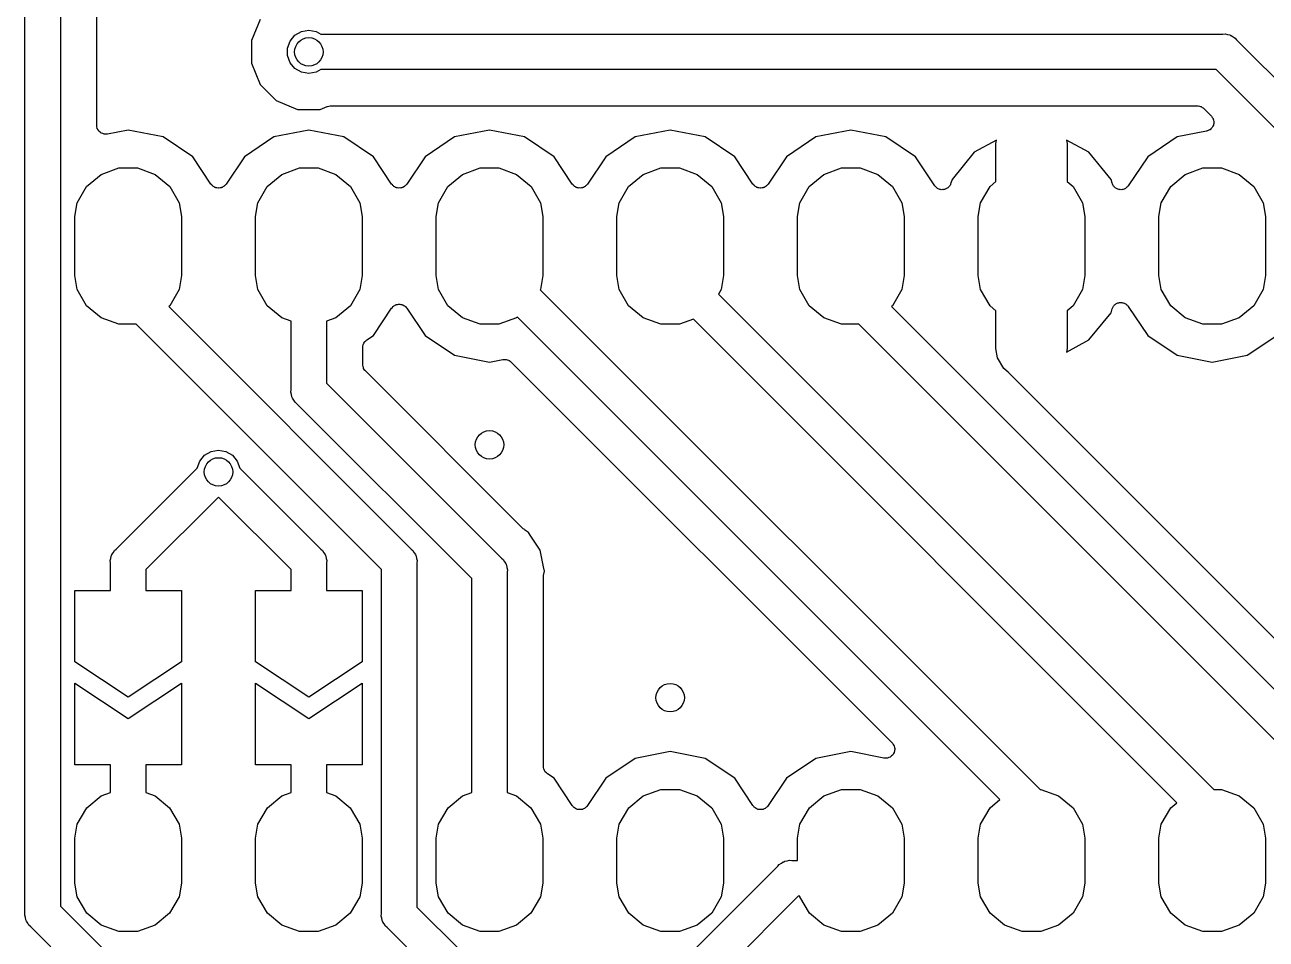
# Model space of a CAD drawing. Extents: x 106 to 188.7, y -135.7 to -88.7.
# Drawn here: x 115.39 to 132.84, y -129.13 to -116.27 of the extents above; entities that cross this region are included whole.
import ezdxf

# ---------------------------------------------------------------- set-up
doc = ezdxf.new("R2010")
doc.units = 0
doc.header["$MEASUREMENT"] = 0
doc.layers.add('BLACK', color=7, linetype='CONTINUOUS')

msp = doc.modelspace()

# ---------------------------------------------------------------- linework, layer by layer
at = {"layer": 'BLACK', "linetype": 'CONTINUOUS'}
for p, q in [((115.389, -128.756), (115.389, -103.304)), ((115.889, -103.397), (115.889, -128.663)), ((116.397, -117.681), (116.397, -105.839)), ((118.695, -116.192), (118.572, -116.489)), ((119.184, -116.416), (119.276, -116.363)), ((119.276, -116.363), (119.38, -116.345)), ((119.38, -116.345), (119.484, -116.363)), ((119.484, -116.363), (119.547, -116.399)), ((119.547, -116.399), (132.228, -116.399)), ((132.228, -116.399), (132.261, -116.397)), ((132.261, -116.397), (132.293, -116.405)), ((118.572, -116.489), (118.572, -116.81)), ((119.08, -116.597), (119.116, -116.497)), ((119.116, -116.497), (119.184, -116.416)), ((132.293, -116.405), (132.326, -116.411)), ((132.326, -116.411), (132.335, -116.417)), ((132.335, -116.417), (132.346, -116.419)), ((132.346, -116.419), (132.373, -116.438)), ((132.373, -116.438), (132.402, -116.455)), ((132.402, -116.455), (132.423, -116.48)), ((132.423, -116.48), (134.294, -118.351)), ((119.08, -116.702), (119.08, -116.597)), ((119.116, -116.802), (119.08, -116.702)), ((118.572, -116.81), (118.695, -117.107)), ((119.184, -116.883), (119.116, -116.802)), ((119.276, -116.936), (119.184, -116.883)), ((119.547, -116.899), (119.484, -116.936)), ((132.135, -116.899), (119.547, -116.899)), ((133.941, -118.705), (132.135, -116.899)), ((119.38, -116.954), (119.276, -116.936)), ((119.484, -116.936), (119.38, -116.954)), ((118.695, -117.107), (118.922, -117.334)), ((118.922, -117.334), (119.219, -117.457)), ((119.541, -117.457), (119.638, -117.417)), ((119.638, -117.417), (119.641, -117.417)), ((119.641, -117.417), (119.643, -117.415)), ((119.643, -117.415), (119.662, -117.412)), ((119.662, -117.412), (119.681, -117.408)), ((119.681, -117.408), (119.684, -117.408)), ((119.684, -117.408), (119.687, -117.407)), ((119.687, -117.407), (131.872, -117.407)), ((131.872, -117.407), (131.878, -117.408)), ((131.878, -117.408), (131.883, -117.408)), ((131.883, -117.408), (131.899, -117.412)), ((131.899, -117.412), (131.916, -117.415)), ((131.916, -117.415), (131.92, -117.418)), ((131.92, -117.418), (131.926, -117.419)), ((131.926, -117.419), (131.939, -117.429)), ((131.939, -117.429), (131.954, -117.437)), ((131.954, -117.437), (131.957, -117.441)), ((131.957, -117.441), (131.962, -117.445)), ((131.962, -117.445), (132.066, -117.549)), ((119.219, -117.457), (119.541, -117.457)), ((132.066, -117.549), (132.069, -117.552)), ((132.069, -117.552), (132.072, -117.555)), ((132.072, -117.555), (132.081, -117.57)), ((132.081, -117.57), (132.091, -117.585)), ((132.091, -117.585), (132.093, -117.589)), ((132.093, -117.589), (132.095, -117.593)), ((132.095, -117.593), (132.098, -117.61)), ((132.098, -117.61), (132.103, -117.628)), ((116.398, -117.682), (116.397, -117.681)), ((116.397, -117.684), (116.398, -117.682)), ((116.401, -117.704), (116.397, -117.684)), ((116.405, -117.724), (116.401, -117.704)), ((116.406, -117.725), (116.405, -117.724)), ((116.406, -117.727), (116.406, -117.725)), ((116.417, -117.744), (116.406, -117.727)), ((116.427, -117.762), (116.417, -117.744)), ((116.428, -117.763), (116.427, -117.762)), ((116.429, -117.765), (116.428, -117.763)), ((116.445, -117.777), (116.429, -117.765)), ((116.461, -117.791), (116.445, -117.777)), ((116.462, -117.791), (116.461, -117.791)), ((116.463, -117.792), (116.462, -117.791)), ((116.483, -117.799), (116.463, -117.792)), ((116.84, -117.748), (116.549, -117.805)), ((117.331, -117.845), (116.84, -117.748)), ((119.38, -117.748), (118.889, -117.845)), ((119.871, -117.845), (119.38, -117.748)), ((121.92, -117.748), (121.429, -117.845)), ((122.411, -117.845), (121.92, -117.748)), ((124.46, -117.748), (123.969, -117.845)), ((124.951, -117.845), (124.46, -117.748)), ((127, -117.748), (126.509, -117.845)), ((127.491, -117.845), (127, -117.748)), ((132.001, -117.763), (131.589, -117.845)), ((132.005, -117.762), (132.001, -117.763)), ((132.009, -117.761), (132.005, -117.762)), ((132.025, -117.754), (132.009, -117.761)), ((132.042, -117.747), (132.025, -117.754)), ((132.045, -117.744), (132.042, -117.747)), ((132.049, -117.743), (132.045, -117.744)), ((132.062, -117.73), (132.049, -117.743)), ((132.075, -117.718), (132.062, -117.73)), ((132.077, -117.714), (132.075, -117.718)), ((132.08, -117.712), (132.077, -117.714)), ((132.088, -117.695), (132.08, -117.712)), ((132.097, -117.679), (132.088, -117.695)), ((132.099, -117.672), (132.097, -117.675)), ((132.097, -117.675), (132.097, -117.679)), ((132.101, -117.654), (132.099, -117.672)), ((132.103, -117.636), (132.101, -117.654)), ((132.103, -117.628), (132.102, -117.632)), ((132.102, -117.632), (132.103, -117.636)), ((116.502, -117.806), (116.483, -117.799)), ((116.504, -117.806), (116.502, -117.806)), ((116.505, -117.806), (116.504, -117.806)), ((116.526, -117.806), (116.505, -117.806)), ((116.546, -117.806), (116.526, -117.806)), ((116.548, -117.805), (116.546, -117.806)), ((116.549, -117.805), (116.548, -117.805)), ((117.747, -118.123), (117.331, -117.845)), ((118.889, -117.845), (118.473, -118.123)), ((120.287, -118.123), (119.871, -117.845)), ((121.429, -117.845), (121.013, -118.123)), ((122.827, -118.123), (122.411, -117.845)), ((123.969, -117.845), (123.553, -118.123)), ((125.367, -118.123), (124.951, -117.845)), ((126.509, -117.845), (126.093, -118.123)), ((127.907, -118.123), (127.491, -117.845)), ((129.049, -117.889), (128.733, -118.061)), ((129.04, -117.939), (129.049, -117.889)), ((129.04, -118.471), (129.04, -117.939)), ((130.347, -118.061), (130.031, -117.889)), ((130.031, -117.889), (130.04, -117.939)), ((130.04, -117.939), (130.04, -118.471)), ((131.589, -117.845), (131.173, -118.123)), ((118.004, -118.508), (117.747, -118.123)), ((118.473, -118.123), (118.216, -118.508)), ((120.544, -118.508), (120.287, -118.123)), ((121.013, -118.123), (120.756, -118.508)), ((123.084, -118.508), (122.827, -118.123)), ((123.553, -118.123), (123.296, -118.508)), ((125.624, -118.508), (125.367, -118.123)), ((126.093, -118.123), (125.836, -118.508)), ((128.18, -118.531), (127.907, -118.123)), ((128.733, -118.061), (128.423, -118.443)), ((130.657, -118.443), (130.347, -118.061)), ((131.173, -118.123), (130.9, -118.531)), ((116.459, -118.371), (116.708, -118.28)), ((116.708, -118.28), (116.972, -118.28)), ((116.972, -118.28), (117.221, -118.371)), ((118.999, -118.371), (119.248, -118.28)), ((119.248, -118.28), (119.512, -118.28)), ((119.512, -118.28), (119.761, -118.371)), ((121.539, -118.371), (121.788, -118.28)), ((121.788, -118.28), (122.052, -118.28)), ((122.052, -118.28), (122.301, -118.371)), ((124.079, -118.371), (124.328, -118.28)), ((124.328, -118.28), (124.592, -118.28)), ((124.592, -118.28), (124.841, -118.371)), ((126.619, -118.371), (126.868, -118.28)), ((126.868, -118.28), (127.132, -118.28)), ((127.132, -118.28), (127.381, -118.371)), ((131.699, -118.371), (131.948, -118.28)), ((131.948, -118.28), (132.212, -118.28)), ((132.212, -118.28), (132.461, -118.371)), ((116.256, -118.541), (116.459, -118.371)), ((117.221, -118.371), (117.424, -118.541)), ((118.796, -118.541), (118.999, -118.371)), ((119.761, -118.371), (119.964, -118.541)), ((121.336, -118.541), (121.539, -118.371)), ((122.301, -118.371), (122.504, -118.541)), ((123.876, -118.541), (124.079, -118.371)), ((124.841, -118.371), (125.044, -118.541)), ((126.416, -118.541), (126.619, -118.371)), ((127.381, -118.371), (127.584, -118.541)), ((128.423, -118.443), (128.407, -118.497)), ((128.956, -118.541), (129.04, -118.471)), ((130.04, -118.471), (130.124, -118.541)), ((130.673, -118.497), (130.657, -118.443)), ((131.496, -118.541), (131.699, -118.371)), ((132.461, -118.371), (132.664, -118.541)), ((116.124, -118.77), (116.256, -118.541)), ((117.424, -118.541), (117.556, -118.77)), ((118.014, -118.518), (118.004, -118.508)), ((118.022, -118.529), (118.014, -118.518)), ((118.029, -118.534), (118.022, -118.529)), ((118.035, -118.54), (118.029, -118.534)), ((118.047, -118.546), (118.035, -118.54)), ((118.059, -118.554), (118.047, -118.546)), ((118.067, -118.556), (118.059, -118.554)), ((118.074, -118.559), (118.067, -118.556)), ((118.088, -118.561), (118.074, -118.559)), ((118.102, -118.564), (118.088, -118.561)), ((118.11, -118.563), (118.102, -118.564)), ((118.118, -118.564), (118.11, -118.563)), ((118.132, -118.561), (118.118, -118.564)), ((118.146, -118.559), (118.132, -118.561)), ((118.153, -118.556), (118.146, -118.559)), ((118.161, -118.554), (118.153, -118.556)), ((118.173, -118.546), (118.161, -118.554)), ((118.185, -118.54), (118.173, -118.546)), ((118.191, -118.534), (118.185, -118.54)), ((118.198, -118.529), (118.191, -118.534)), ((118.206, -118.518), (118.198, -118.529)), ((118.216, -118.508), (118.206, -118.518)), ((118.664, -118.77), (118.796, -118.541)), ((119.964, -118.541), (120.096, -118.77)), ((120.554, -118.518), (120.544, -118.508)), ((120.562, -118.529), (120.554, -118.518)), ((120.569, -118.534), (120.562, -118.529)), ((120.575, -118.54), (120.569, -118.534)), ((120.587, -118.546), (120.575, -118.54)), ((120.599, -118.554), (120.587, -118.546)), ((120.607, -118.556), (120.599, -118.554)), ((120.614, -118.559), (120.607, -118.556)), ((120.628, -118.561), (120.614, -118.559)), ((120.642, -118.564), (120.628, -118.561)), ((120.65, -118.563), (120.642, -118.564)), ((120.658, -118.564), (120.65, -118.563)), ((120.672, -118.561), (120.658, -118.564)), ((120.686, -118.559), (120.672, -118.561)), ((120.693, -118.556), (120.686, -118.559)), ((120.701, -118.554), (120.693, -118.556)), ((120.713, -118.546), (120.701, -118.554)), ((120.725, -118.54), (120.713, -118.546)), ((120.731, -118.534), (120.725, -118.54)), ((120.738, -118.529), (120.731, -118.534)), ((120.746, -118.518), (120.738, -118.529)), ((120.756, -118.508), (120.746, -118.518)), ((121.204, -118.77), (121.336, -118.541)), ((122.504, -118.541), (122.636, -118.77)), ((123.094, -118.518), (123.084, -118.508)), ((123.102, -118.529), (123.094, -118.518)), ((123.109, -118.534), (123.102, -118.529)), ((123.115, -118.54), (123.109, -118.534)), ((123.127, -118.546), (123.115, -118.54)), ((123.139, -118.554), (123.127, -118.546)), ((123.147, -118.556), (123.139, -118.554)), ((123.154, -118.559), (123.147, -118.556)), ((123.168, -118.561), (123.154, -118.559)), ((123.182, -118.564), (123.168, -118.561)), ((123.19, -118.563), (123.182, -118.564)), ((123.198, -118.564), (123.19, -118.563)), ((123.212, -118.561), (123.198, -118.564)), ((123.226, -118.559), (123.212, -118.561)), ((123.233, -118.556), (123.226, -118.559)), ((123.241, -118.554), (123.233, -118.556)), ((123.253, -118.546), (123.241, -118.554)), ((123.265, -118.54), (123.253, -118.546)), ((123.271, -118.534), (123.265, -118.54)), ((123.278, -118.529), (123.271, -118.534)), ((123.286, -118.518), (123.278, -118.529)), ((123.296, -118.508), (123.286, -118.518)), ((123.744, -118.77), (123.876, -118.541)), ((125.044, -118.541), (125.176, -118.77)), ((125.634, -118.518), (125.624, -118.508)), ((125.642, -118.529), (125.634, -118.518)), ((125.649, -118.534), (125.642, -118.529)), ((125.655, -118.54), (125.649, -118.534)), ((125.667, -118.546), (125.655, -118.54)), ((125.679, -118.554), (125.667, -118.546)), ((125.687, -118.556), (125.679, -118.554)), ((125.694, -118.559), (125.687, -118.556)), ((125.708, -118.561), (125.694, -118.559)), ((125.722, -118.564), (125.708, -118.561)), ((125.73, -118.563), (125.722, -118.564)), ((125.738, -118.564), (125.73, -118.563)), ((125.752, -118.561), (125.738, -118.564)), ((125.766, -118.559), (125.752, -118.561)), ((125.773, -118.556), (125.766, -118.559)), ((125.781, -118.554), (125.773, -118.556)), ((125.793, -118.546), (125.781, -118.554)), ((125.805, -118.54), (125.793, -118.546)), ((125.811, -118.534), (125.805, -118.54)), ((125.818, -118.529), (125.811, -118.534)), ((125.826, -118.518), (125.818, -118.529)), ((125.836, -118.508), (125.826, -118.518)), ((126.284, -118.77), (126.416, -118.541)), ((127.584, -118.541), (127.716, -118.77)), ((128.187, -118.539), (128.18, -118.531)), ((128.193, -118.548), (128.187, -118.539)), ((128.203, -118.555), (128.193, -118.548)), ((128.21, -118.563), (128.203, -118.555)), ((128.22, -118.568), (128.21, -118.563)), ((128.229, -118.574), (128.22, -118.568)), ((128.24, -118.578), (128.229, -118.574)), ((128.25, -118.583), (128.24, -118.578)), ((128.261, -118.584), (128.25, -118.583)), ((128.271, -118.587), (128.261, -118.584)), ((128.283, -118.586), (128.271, -118.587)), ((128.294, -118.587), (128.283, -118.586)), ((128.304, -118.585), (128.294, -118.587)), ((128.315, -118.584), (128.304, -118.585)), ((128.326, -118.58), (128.315, -118.584)), ((128.337, -118.577), (128.326, -118.58)), ((128.346, -118.571), (128.337, -118.577)), ((128.356, -118.567), (128.346, -118.571)), ((128.364, -118.559), (128.356, -118.567)), ((128.373, -118.552), (128.364, -118.559)), ((128.38, -118.544), (128.373, -118.552)), ((128.388, -118.536), (128.38, -118.544)), ((128.393, -118.526), (128.388, -118.536)), ((128.399, -118.517), (128.393, -118.526)), ((128.402, -118.506), (128.399, -118.517)), ((128.407, -118.497), (128.402, -118.506)), ((128.824, -118.77), (128.956, -118.541)), ((130.124, -118.541), (130.256, -118.77)), ((130.678, -118.506), (130.673, -118.497)), ((130.681, -118.517), (130.678, -118.506)), ((130.687, -118.526), (130.681, -118.517)), ((130.692, -118.536), (130.687, -118.526)), ((130.7, -118.544), (130.692, -118.536)), ((130.707, -118.552), (130.7, -118.544)), ((130.716, -118.559), (130.707, -118.552)), ((130.724, -118.567), (130.716, -118.559)), ((130.734, -118.571), (130.724, -118.567)), ((130.743, -118.577), (130.734, -118.571)), ((130.754, -118.58), (130.743, -118.577)), ((130.765, -118.584), (130.754, -118.58)), ((130.776, -118.585), (130.765, -118.584)), ((130.786, -118.587), (130.776, -118.585)), ((130.797, -118.586), (130.786, -118.587)), ((130.809, -118.587), (130.797, -118.586)), ((130.819, -118.584), (130.809, -118.587)), ((130.83, -118.583), (130.819, -118.584)), ((130.84, -118.578), (130.83, -118.583)), ((130.851, -118.574), (130.84, -118.578)), ((130.86, -118.568), (130.851, -118.574)), ((130.87, -118.563), (130.86, -118.568)), ((130.877, -118.555), (130.87, -118.563)), ((130.887, -118.548), (130.877, -118.555)), ((130.893, -118.539), (130.887, -118.548)), ((130.9, -118.531), (130.893, -118.539)), ((131.364, -118.77), (131.496, -118.541)), ((132.664, -118.541), (132.796, -118.77)), ((116.089, -118.965), (116.124, -118.77)), ((117.556, -118.77), (117.591, -118.965)), ((118.629, -118.965), (118.664, -118.77)), ((120.096, -118.77), (120.131, -118.965)), ((121.169, -118.965), (121.204, -118.77)), ((122.636, -118.77), (122.671, -118.965)), ((123.709, -118.965), (123.744, -118.77)), ((125.176, -118.77), (125.211, -118.965)), ((126.249, -118.965), (126.284, -118.77)), ((127.716, -118.77), (127.751, -118.965)), ((128.789, -118.965), (128.824, -118.77)), ((130.256, -118.77), (130.291, -118.965)), ((131.329, -118.965), (131.364, -118.77)), ((132.796, -118.77), (132.831, -118.965)), ((116.089, -119.795), (116.089, -118.965)), ((117.591, -118.965), (117.591, -119.795)), ((118.629, -119.795), (118.629, -118.965)), ((120.131, -118.965), (120.131, -119.795)), ((121.169, -119.795), (121.169, -118.965)), ((122.671, -118.965), (122.671, -119.795)), ((123.709, -119.795), (123.709, -118.965)), ((125.211, -118.965), (125.211, -119.795)), ((126.249, -119.795), (126.249, -118.965)), ((127.751, -118.965), (127.751, -119.795)), ((128.789, -119.795), (128.789, -118.965)), ((130.291, -118.965), (130.291, -119.795)), ((131.329, -119.795), (131.329, -118.965)), ((132.831, -118.965), (132.831, -119.795)), ((116.124, -119.99), (116.089, -119.795)), ((117.591, -119.795), (117.556, -119.99)), ((118.664, -119.99), (118.629, -119.795)), ((120.131, -119.795), (120.096, -119.99)), ((121.204, -119.99), (121.169, -119.795)), ((122.671, -119.795), (122.636, -119.99)), ((123.744, -119.99), (123.709, -119.795)), ((125.211, -119.795), (125.176, -119.99)), ((126.284, -119.99), (126.249, -119.795)), ((127.751, -119.795), (127.716, -119.99)), ((128.824, -119.99), (128.789, -119.795)), ((130.291, -119.795), (130.256, -119.99)), ((131.364, -119.99), (131.329, -119.795)), ((132.831, -119.795), (132.796, -119.99)), ((116.256, -120.219), (116.124, -119.99)), ((117.556, -119.99), (117.424, -120.219)), ((118.796, -120.219), (118.664, -119.99)), ((120.096, -119.99), (119.964, -120.219)), ((121.336, -120.219), (121.204, -119.99)), ((122.636, -119.99), (122.634, -119.994)), ((122.634, -119.994), (129.66, -127.02)), ((123.876, -120.219), (123.744, -119.99)), ((125.176, -119.99), (125.139, -120.055)), ((125.139, -120.055), (132.104, -127.02)), ((126.416, -120.219), (126.284, -119.99)), ((127.716, -119.99), (127.584, -120.219)), ((128.956, -120.219), (128.824, -119.99)), ((130.256, -119.99), (130.124, -120.219)), ((131.496, -120.219), (131.364, -119.99)), ((132.796, -119.99), (132.664, -120.219)), ((116.459, -120.389), (116.256, -120.219)), ((117.424, -120.219), (117.41, -120.231)), ((117.41, -120.231), (120.819, -123.641)), ((118.999, -120.389), (118.796, -120.219)), ((119.964, -120.219), (119.761, -120.389)), ((120.554, -120.242), (120.562, -120.231)), ((120.562, -120.231), (120.569, -120.226)), ((120.569, -120.226), (120.575, -120.22)), ((120.575, -120.22), (120.587, -120.214)), ((120.587, -120.214), (120.599, -120.206)), ((120.599, -120.206), (120.607, -120.204)), ((120.607, -120.204), (120.614, -120.201)), ((120.614, -120.201), (120.628, -120.199)), ((120.628, -120.199), (120.642, -120.196)), ((120.642, -120.196), (120.65, -120.197)), ((120.65, -120.197), (120.658, -120.196)), ((120.658, -120.196), (120.672, -120.199)), ((120.672, -120.199), (120.686, -120.201)), ((120.686, -120.201), (120.693, -120.204)), ((120.693, -120.204), (120.701, -120.206)), ((120.701, -120.206), (120.713, -120.214)), ((120.713, -120.214), (120.725, -120.22)), ((120.725, -120.22), (120.731, -120.226)), ((120.731, -120.226), (120.738, -120.231)), ((120.738, -120.231), (120.746, -120.242)), ((121.539, -120.389), (121.336, -120.219)), ((124.079, -120.389), (123.876, -120.219)), ((126.619, -120.389), (126.416, -120.219)), ((127.584, -120.219), (127.57, -120.231)), ((127.57, -120.231), (134.393, -127.054)), ((129.04, -120.289), (128.956, -120.219)), ((130.124, -120.219), (130.04, -120.289)), ((130.681, -120.243), (130.687, -120.234)), ((130.687, -120.234), (130.692, -120.224)), ((130.692, -120.224), (130.7, -120.216)), ((130.7, -120.216), (130.707, -120.208)), ((130.707, -120.208), (130.716, -120.201)), ((130.716, -120.201), (130.724, -120.193)), ((130.724, -120.193), (130.734, -120.189)), ((130.734, -120.189), (130.743, -120.183)), ((130.743, -120.183), (130.754, -120.18)), ((130.754, -120.18), (130.765, -120.176)), ((130.765, -120.176), (130.776, -120.175)), ((130.776, -120.175), (130.786, -120.173)), ((130.786, -120.173), (130.797, -120.174)), ((130.797, -120.174), (130.809, -120.173)), ((130.809, -120.173), (130.819, -120.176)), ((130.819, -120.176), (130.83, -120.177)), ((130.83, -120.177), (130.84, -120.182)), ((130.84, -120.182), (130.851, -120.186)), ((130.851, -120.186), (130.86, -120.192)), ((130.86, -120.192), (130.87, -120.197)), ((130.87, -120.197), (130.877, -120.205)), ((130.877, -120.205), (130.887, -120.212)), ((130.887, -120.212), (130.893, -120.221)), ((130.893, -120.221), (130.9, -120.229)), ((130.9, -120.229), (131.173, -120.637)), ((131.699, -120.389), (131.496, -120.219)), ((132.664, -120.219), (132.461, -120.389)), ((116.708, -120.48), (116.459, -120.389)), ((119.13, -120.437), (118.999, -120.389)), ((119.761, -120.389), (119.63, -120.437)), ((120.287, -120.637), (120.544, -120.252)), ((120.544, -120.252), (120.554, -120.242)), ((120.746, -120.242), (120.756, -120.252)), ((120.756, -120.252), (121.013, -120.637)), ((121.788, -120.48), (121.539, -120.389)), ((122.301, -120.389), (122.052, -120.48)), ((122.312, -120.38), (122.301, -120.389)), ((129.096, -127.164), (122.312, -120.38)), ((124.328, -120.48), (124.079, -120.389)), ((124.786, -120.409), (124.592, -120.48)), ((131.584, -127.207), (124.786, -120.409)), ((126.868, -120.48), (126.619, -120.389)), ((129.04, -120.821), (129.04, -120.289)), ((130.04, -120.289), (130.04, -120.821)), ((130.347, -120.699), (130.657, -120.317)), ((130.657, -120.317), (130.673, -120.263)), ((130.673, -120.263), (130.678, -120.253)), ((130.678, -120.253), (130.681, -120.243)), ((131.948, -120.48), (131.699, -120.389)), ((132.461, -120.389), (132.212, -120.48)), ((116.951, -120.48), (116.708, -120.48)), ((120.4, -123.929), (116.951, -120.48)), ((119.13, -121.401), (119.13, -120.437)), ((119.63, -120.437), (119.63, -121.308)), ((122.052, -120.48), (121.788, -120.48)), ((124.592, -120.48), (124.328, -120.48)), ((127.111, -120.48), (126.868, -120.48)), ((133.991, -127.36), (127.111, -120.48)), ((132.212, -120.48), (131.948, -120.48)), ((120.145, -120.765), (120.146, -120.761)), ((120.146, -120.761), (120.155, -120.745)), ((120.155, -120.745), (120.163, -120.729)), ((120.163, -120.729), (120.166, -120.726)), ((120.166, -120.726), (120.168, -120.723)), ((120.168, -120.723), (120.181, -120.711)), ((120.181, -120.711), (120.194, -120.699)), ((120.194, -120.699), (120.287, -120.637)), ((121.013, -120.637), (121.429, -120.915)), ((130.031, -120.871), (130.347, -120.699)), ((131.173, -120.637), (131.589, -120.915)), ((132.571, -120.915), (132.987, -120.637)), ((120.138, -120.804), (120.141, -120.787)), ((120.138, -121.045), (120.138, -120.804)), ((120.141, -120.787), (120.143, -120.769)), ((120.143, -120.769), (120.145, -120.765)), ((121.429, -120.915), (121.92, -121.012)), ((129.063, -120.951), (129.04, -120.821)), ((130.04, -120.821), (130.031, -120.871)), ((131.589, -120.915), (132.08, -121.012)), ((132.08, -121.012), (132.571, -120.915)), ((120.139, -121.051), (120.138, -121.045)), ((120.138, -121.056), (120.139, -121.051)), ((120.143, -121.073), (120.138, -121.056)), ((120.146, -121.089), (120.143, -121.073)), ((120.148, -121.094), (120.146, -121.089)), ((120.15, -121.099), (120.148, -121.094)), ((120.159, -121.113), (120.15, -121.099)), ((120.168, -121.127), (120.159, -121.113)), ((121.92, -121.012), (122.109, -120.975)), ((122.109, -120.975), (122.127, -120.974)), ((122.127, -120.974), (122.145, -120.973)), ((122.145, -120.973), (122.149, -120.974)), ((122.149, -120.974), (122.153, -120.974)), ((122.153, -120.974), (122.17, -120.98)), ((122.17, -120.98), (122.188, -120.984)), ((122.188, -120.984), (122.191, -120.987)), ((122.191, -120.987), (122.195, -120.988)), ((122.195, -120.988), (122.209, -120.999)), ((122.209, -120.999), (122.224, -121.01)), ((122.224, -121.01), (127.579, -126.365)), ((129.151, -121.103), (129.063, -120.951)), ((129.209, -121.152), (129.151, -121.103)), ((120.172, -121.131), (120.168, -121.127)), ((120.175, -121.135), (120.172, -121.131)), ((122.394, -123.354), (120.175, -121.135)), ((134.509, -126.452), (129.209, -121.152)), ((119.127, -121.434), (119.13, -121.401)), ((119.136, -121.466), (119.127, -121.434)), ((119.63, -121.308), (122.089, -123.768)), ((119.141, -121.499), (119.136, -121.466)), ((119.147, -121.508), (119.141, -121.499)), ((119.15, -121.519), (119.147, -121.508)), ((119.169, -121.546), (119.15, -121.519)), ((119.186, -121.575), (119.169, -121.546)), ((119.211, -121.596), (119.186, -121.575)), ((121.67, -124.056), (119.211, -121.596)), ((117.846, -122.403), (117.914, -122.322)), ((117.914, -122.322), (118.006, -122.269)), ((118.006, -122.269), (118.11, -122.25)), ((118.11, -122.25), (118.214, -122.269)), ((118.214, -122.269), (118.306, -122.322)), ((118.306, -122.322), (118.374, -122.403)), ((116.671, -123.641), (117.81, -122.501)), ((117.81, -122.501), (117.846, -122.403)), ((118.374, -122.403), (118.41, -122.501)), ((118.41, -122.501), (119.549, -123.641)), ((118.11, -122.909), (117.09, -123.929)), ((119.13, -123.929), (118.11, -122.909)), ((122.405, -123.362), (122.394, -123.354)), ((122.414, -123.37), (122.405, -123.362)), ((122.466, -123.406), (122.414, -123.37)), ((122.502, -123.458), (122.466, -123.406)), ((122.576, -123.569), (122.502, -123.458)), ((116.601, -123.738), (116.607, -123.729)), ((116.607, -123.729), (116.61, -123.718)), ((116.61, -123.718), (116.629, -123.691)), ((116.629, -123.691), (116.646, -123.662)), ((116.646, -123.662), (116.671, -123.641)), ((119.549, -123.641), (119.574, -123.662)), ((119.574, -123.662), (119.591, -123.691)), ((119.591, -123.691), (119.61, -123.718)), ((119.61, -123.718), (119.613, -123.729)), ((119.613, -123.729), (119.619, -123.738)), ((120.819, -123.641), (120.844, -123.662)), ((120.844, -123.662), (120.861, -123.691)), ((120.861, -123.691), (120.88, -123.718)), ((120.88, -123.718), (120.883, -123.729)), ((120.883, -123.729), (120.889, -123.738)), ((122.634, -123.656), (122.576, -123.569)), ((122.68, -123.89), (122.634, -123.656)), ((116.587, -123.803), (116.596, -123.771)), ((116.59, -123.836), (116.587, -123.803)), ((116.59, -124.224), (116.59, -123.836)), ((116.596, -123.771), (116.601, -123.738)), ((119.619, -123.738), (119.624, -123.771)), ((119.624, -123.771), (119.633, -123.803)), ((119.633, -123.803), (119.63, -123.836)), ((119.63, -123.836), (119.63, -124.224)), ((120.889, -123.738), (120.894, -123.771)), ((120.894, -123.771), (120.903, -123.803)), ((120.903, -123.803), (120.9, -123.836)), ((120.9, -123.836), (120.9, -128.674)), ((122.089, -123.768), (122.114, -123.789)), ((122.114, -123.789), (122.131, -123.818)), ((122.131, -123.818), (122.15, -123.845)), ((122.15, -123.845), (122.153, -123.856)), ((122.153, -123.856), (122.159, -123.865)), ((122.159, -123.865), (122.164, -123.898)), ((122.164, -123.898), (122.173, -123.93)), ((122.693, -123.952), (122.68, -123.89)), ((122.68, -123.89), (122.68, -123.89)), ((117.09, -123.929), (117.09, -124.224)), ((119.13, -124.224), (119.13, -123.929)), ((120.4, -128.767), (120.4, -123.929)), ((121.67, -127.063), (121.67, -124.056)), ((122.173, -123.93), (122.17, -123.963)), ((122.17, -123.963), (122.17, -127.063)), ((122.678, -124.039), (122.68, -124.027)), ((122.678, -126.696), (122.678, -124.039)), ((122.68, -124.014), (122.693, -123.952)), ((122.68, -124.027), (122.68, -124.014)), ((116.09, -125.224), (116.09, -124.224)), ((116.09, -124.224), (116.59, -124.224)), ((117.09, -124.224), (117.59, -124.224)), ((117.59, -124.224), (117.59, -125.224)), ((118.63, -125.224), (118.63, -124.224)), ((118.63, -124.224), (119.13, -124.224)), ((119.63, -124.224), (120.13, -124.224)), ((120.13, -124.224), (120.13, -125.224)), ((116.84, -125.724), (116.09, -125.224)), ((117.59, -125.224), (116.84, -125.724)), ((119.38, -125.724), (118.63, -125.224)), ((120.13, -125.224), (119.38, -125.724)), ((116.09, -126.674), (116.09, -125.524)), ((116.09, -125.524), (116.84, -126.024)), ((116.84, -126.024), (117.59, -125.524)), ((117.59, -125.524), (117.59, -126.674)), ((118.63, -126.674), (118.63, -125.524)), ((118.63, -125.524), (119.38, -126.024)), ((119.38, -126.024), (120.13, -125.524)), ((120.13, -125.524), (120.13, -126.674)), ((124.46, -126.487), (123.969, -126.585)), ((124.951, -126.585), (124.46, -126.487)), ((127, -126.487), (126.509, -126.585)), ((127.465, -126.58), (127, -126.487)), ((127.579, -126.365), (127.583, -126.371)), ((127.583, -126.371), (127.589, -126.376)), ((127.589, -126.376), (127.596, -126.389)), ((127.6, -126.514), (127.594, -126.528)), ((127.596, -126.389), (127.605, -126.402)), ((127.608, -126.501), (127.6, -126.514)), ((127.605, -126.402), (127.607, -126.408)), ((127.607, -126.408), (127.61, -126.414)), ((127.609, -126.494), (127.608, -126.501)), ((127.612, -126.488), (127.609, -126.494)), ((127.61, -126.414), (127.612, -126.429)), ((127.612, -126.429), (127.616, -126.444)), ((127.614, -126.473), (127.612, -126.488)), ((127.617, -126.458), (127.614, -126.473)), ((127.616, -126.444), (127.616, -126.451)), ((127.616, -126.451), (127.617, -126.458)), ((116.59, -126.674), (116.09, -126.674)), ((116.59, -127.063), (116.59, -126.674)), ((117.59, -126.674), (117.09, -126.674)), ((117.09, -126.674), (117.09, -127.063)), ((119.13, -126.674), (118.63, -126.674)), ((119.13, -127.063), (119.13, -126.674)), ((120.13, -126.674), (119.63, -126.674)), ((119.63, -126.674), (119.63, -127.063)), ((122.681, -126.713), (122.678, -126.696)), ((123.969, -126.585), (123.553, -126.863)), ((125.367, -126.863), (124.951, -126.585)), ((126.509, -126.585), (126.093, -126.863)), ((127.472, -126.58), (127.465, -126.58)), ((127.479, -126.582), (127.472, -126.58)), ((127.494, -126.58), (127.479, -126.582)), ((127.509, -126.581), (127.494, -126.58)), ((127.516, -126.579), (127.509, -126.581)), ((127.523, -126.578), (127.516, -126.579)), ((127.536, -126.572), (127.523, -126.578)), ((127.551, -126.567), (127.536, -126.572)), ((127.556, -126.562), (127.551, -126.567)), ((127.563, -126.559), (127.556, -126.562)), ((127.573, -126.549), (127.563, -126.559)), ((127.585, -126.539), (127.573, -126.549)), ((127.589, -126.533), (127.585, -126.539)), ((127.594, -126.528), (127.589, -126.533)), ((122.683, -126.731), (122.681, -126.713)), ((122.685, -126.735), (122.683, -126.731)), ((122.686, -126.739), (122.685, -126.735)), ((122.695, -126.755), (122.686, -126.739)), ((122.703, -126.771), (122.695, -126.755)), ((122.706, -126.774), (122.703, -126.771)), ((122.708, -126.777), (122.706, -126.774)), ((122.721, -126.789), (122.708, -126.777)), ((122.734, -126.801), (122.721, -126.789)), ((122.827, -126.863), (122.734, -126.801)), ((123.084, -127.248), (122.827, -126.863)), ((123.553, -126.863), (123.296, -127.248)), ((125.624, -127.248), (125.367, -126.863)), ((126.093, -126.863), (125.836, -127.248)), ((124.079, -127.11), (124.328, -127.02)), ((124.328, -127.02), (124.592, -127.02)), ((124.592, -127.02), (124.841, -127.11)), ((126.619, -127.11), (126.868, -127.02)), ((126.868, -127.02), (127.132, -127.02)), ((127.132, -127.02), (127.381, -127.11)), ((129.66, -127.02), (129.672, -127.02)), ((129.672, -127.02), (129.921, -127.11)), ((132.104, -127.02), (132.212, -127.02)), ((132.212, -127.02), (132.461, -127.11)), ((116.257, -127.28), (116.459, -127.11)), ((116.459, -127.11), (116.59, -127.063)), ((117.09, -127.063), (117.221, -127.11)), ((117.221, -127.11), (117.423, -127.28)), ((118.797, -127.28), (118.999, -127.11)), ((118.999, -127.11), (119.13, -127.063)), ((119.63, -127.063), (119.761, -127.11)), ((119.761, -127.11), (119.963, -127.28)), ((121.337, -127.28), (121.539, -127.11)), ((121.539, -127.11), (121.67, -127.063)), ((122.17, -127.063), (122.301, -127.11)), ((122.301, -127.11), (122.503, -127.28)), ((123.877, -127.28), (124.079, -127.11)), ((124.841, -127.11), (125.043, -127.28)), ((126.417, -127.28), (126.619, -127.11)), ((127.381, -127.11), (127.583, -127.28)), ((128.957, -127.28), (129.096, -127.164)), ((129.921, -127.11), (130.123, -127.28)), ((131.497, -127.28), (131.584, -127.207)), ((132.461, -127.11), (132.663, -127.28)), ((116.124, -127.51), (116.257, -127.28)), ((117.423, -127.28), (117.556, -127.51)), ((118.664, -127.51), (118.797, -127.28)), ((119.963, -127.28), (120.096, -127.51)), ((121.204, -127.51), (121.337, -127.28)), ((122.503, -127.28), (122.636, -127.51)), ((123.094, -127.258), (123.084, -127.248)), ((123.102, -127.269), (123.094, -127.258)), ((123.109, -127.274), (123.102, -127.269)), ((123.115, -127.28), (123.109, -127.274)), ((123.127, -127.286), (123.115, -127.28)), ((123.139, -127.294), (123.127, -127.286)), ((123.147, -127.296), (123.139, -127.294)), ((123.154, -127.3), (123.147, -127.296)), ((123.168, -127.301), (123.154, -127.3)), ((123.182, -127.304), (123.168, -127.301)), ((123.19, -127.304), (123.182, -127.304)), ((123.198, -127.304), (123.19, -127.304)), ((123.212, -127.301), (123.198, -127.304)), ((123.226, -127.3), (123.212, -127.301)), ((123.233, -127.296), (123.226, -127.3)), ((123.241, -127.294), (123.233, -127.296)), ((123.253, -127.286), (123.241, -127.294)), ((123.265, -127.28), (123.253, -127.286)), ((123.271, -127.274), (123.265, -127.28)), ((123.278, -127.269), (123.271, -127.274)), ((123.286, -127.258), (123.278, -127.269)), ((123.296, -127.248), (123.286, -127.258)), ((123.744, -127.51), (123.877, -127.28)), ((125.043, -127.28), (125.176, -127.51)), ((125.634, -127.258), (125.624, -127.248)), ((125.642, -127.269), (125.634, -127.258)), ((125.649, -127.274), (125.642, -127.269)), ((125.655, -127.28), (125.649, -127.274)), ((125.667, -127.286), (125.655, -127.28)), ((125.679, -127.294), (125.667, -127.286)), ((125.687, -127.296), (125.679, -127.294)), ((125.694, -127.3), (125.687, -127.296)), ((125.708, -127.301), (125.694, -127.3)), ((125.722, -127.304), (125.708, -127.301)), ((125.73, -127.304), (125.722, -127.304)), ((125.738, -127.304), (125.73, -127.304)), ((125.752, -127.301), (125.738, -127.304)), ((125.766, -127.3), (125.752, -127.301)), ((125.773, -127.296), (125.766, -127.3)), ((125.781, -127.294), (125.773, -127.296)), ((125.793, -127.286), (125.781, -127.294)), ((125.805, -127.28), (125.793, -127.286)), ((125.811, -127.274), (125.805, -127.28)), ((125.818, -127.269), (125.811, -127.274)), ((125.826, -127.258), (125.818, -127.269)), ((125.836, -127.248), (125.826, -127.258)), ((126.284, -127.51), (126.417, -127.28)), ((127.583, -127.28), (127.716, -127.51)), ((128.824, -127.51), (128.957, -127.28)), ((130.123, -127.28), (130.256, -127.51)), ((131.364, -127.51), (131.497, -127.28)), ((132.663, -127.28), (132.796, -127.51)), ((116.09, -127.704), (116.124, -127.51)), ((117.556, -127.51), (117.59, -127.704)), ((118.63, -127.704), (118.664, -127.51)), ((120.096, -127.51), (120.13, -127.704)), ((121.17, -127.704), (121.204, -127.51)), ((122.636, -127.51), (122.67, -127.704)), ((123.71, -127.704), (123.744, -127.51)), ((125.176, -127.51), (125.21, -127.704)), ((126.25, -127.704), (126.284, -127.51)), ((127.716, -127.51), (127.75, -127.704)), ((128.79, -127.704), (128.824, -127.51)), ((130.256, -127.51), (130.29, -127.704)), ((131.33, -127.704), (131.364, -127.51)), ((132.796, -127.51), (132.83, -127.704)), ((116.09, -128.336), (116.09, -127.704)), ((117.59, -127.704), (117.59, -128.336)), ((118.63, -128.336), (118.63, -127.704)), ((120.13, -127.704), (120.13, -128.336)), ((121.17, -128.336), (121.17, -127.704)), ((122.67, -127.704), (122.67, -128.336)), ((123.71, -128.336), (123.71, -127.704)), ((125.21, -127.704), (125.21, -128.336)), ((126.25, -128.02), (126.25, -127.704)), ((127.75, -127.704), (127.75, -128.336)), ((128.79, -128.336), (128.79, -127.704)), ((130.29, -127.704), (130.29, -128.336)), ((131.33, -128.336), (131.33, -127.704)), ((132.83, -127.704), (132.83, -128.336)), ((125.973, -128.101), (125.994, -128.076)), ((125.994, -128.076), (126.023, -128.059)), ((126.023, -128.059), (126.05, -128.04)), ((126.05, -128.04), (126.061, -128.037)), ((126.061, -128.037), (126.07, -128.031)), ((126.07, -128.031), (126.103, -128.026)), ((126.103, -128.026), (126.135, -128.017)), ((126.135, -128.017), (126.168, -128.02)), ((126.168, -128.02), (126.25, -128.02)), ((124.784, -129.29), (125.973, -128.101)), ((116.124, -128.53), (116.09, -128.336)), ((117.59, -128.336), (117.556, -128.53)), ((118.664, -128.53), (118.63, -128.336)), ((120.13, -128.336), (120.096, -128.53)), ((121.204, -128.53), (121.17, -128.336)), ((122.67, -128.336), (122.636, -128.53)), ((123.744, -128.53), (123.71, -128.336)), ((125.21, -128.336), (125.176, -128.53)), ((127.75, -128.336), (127.716, -128.53)), ((128.824, -128.53), (128.79, -128.336)), ((130.29, -128.336), (130.256, -128.53)), ((131.364, -128.53), (131.33, -128.336)), ((132.83, -128.336), (132.796, -128.53)), ((116.257, -128.76), (116.124, -128.53)), ((117.556, -128.53), (117.423, -128.76)), ((118.797, -128.76), (118.664, -128.53)), ((120.096, -128.53), (119.963, -128.76)), ((121.337, -128.76), (121.204, -128.53)), ((122.636, -128.53), (122.503, -128.76)), ((123.877, -128.76), (123.744, -128.53)), ((125.176, -128.53), (125.043, -128.76)), ((126.261, -128.52), (125.072, -129.709)), ((126.283, -128.52), (126.261, -128.52)), ((126.284, -128.53), (126.283, -128.52)), ((126.417, -128.76), (126.284, -128.53)), ((127.716, -128.53), (127.583, -128.76)), ((128.957, -128.76), (128.824, -128.53)), ((130.256, -128.53), (130.123, -128.76)), ((131.497, -128.76), (131.364, -128.53)), ((132.796, -128.53), (132.663, -128.76)), ((115.387, -128.789), (115.389, -128.756)), ((115.395, -128.821), (115.387, -128.789)), ((115.889, -128.663), (116.516, -129.29)), ((116.459, -128.93), (116.257, -128.76)), ((117.423, -128.76), (117.221, -128.93)), ((118.999, -128.93), (118.797, -128.76)), ((119.963, -128.76), (119.761, -128.93)), ((120.397, -128.8), (120.4, -128.767)), ((120.9, -128.674), (121.516, -129.29)), ((121.539, -128.93), (121.337, -128.76)), ((122.503, -128.76), (122.301, -128.93)), ((124.079, -128.93), (123.877, -128.76)), ((125.043, -128.76), (124.841, -128.93)), ((126.619, -128.93), (126.417, -128.76)), ((127.583, -128.76), (127.381, -128.93)), ((129.159, -128.93), (128.957, -128.76)), ((130.123, -128.76), (129.921, -128.93)), ((131.699, -128.93), (131.497, -128.76)), ((132.663, -128.76), (132.461, -128.93)), ((115.401, -128.853), (115.395, -128.821)), ((115.406, -128.863), (115.401, -128.853)), ((115.409, -128.874), (115.406, -128.863)), ((115.428, -128.901), (115.409, -128.874)), ((115.445, -128.93), (115.428, -128.901)), ((115.47, -128.951), (115.445, -128.93)), ((116.228, -129.709), (115.47, -128.951)), ((116.708, -129.02), (116.459, -128.93)), ((117.221, -128.93), (116.972, -129.02)), ((119.248, -129.02), (118.999, -128.93)), ((119.761, -128.93), (119.512, -129.02)), ((120.406, -128.832), (120.397, -128.8)), ((120.411, -128.865), (120.406, -128.832)), ((120.417, -128.874), (120.411, -128.865)), ((120.42, -128.885), (120.417, -128.874)), ((120.439, -128.912), (120.42, -128.885)), ((120.456, -128.941), (120.439, -128.912)), ((120.481, -128.962), (120.456, -128.941)), ((121.228, -129.709), (120.481, -128.962)), ((121.788, -129.02), (121.539, -128.93)), ((122.301, -128.93), (122.052, -129.02)), ((124.328, -129.02), (124.079, -128.93)), ((124.841, -128.93), (124.592, -129.02)), ((126.868, -129.02), (126.619, -128.93)), ((127.381, -128.93), (127.132, -129.02)), ((129.408, -129.02), (129.159, -128.93)), ((129.921, -128.93), (129.672, -129.02)), ((131.948, -129.02), (131.699, -128.93)), ((132.461, -128.93), (132.212, -129.02)), ((116.972, -129.02), (116.708, -129.02)), ((119.512, -129.02), (119.248, -129.02)), ((122.052, -129.02), (121.788, -129.02)), ((124.592, -129.02), (124.328, -129.02)), ((127.132, -129.02), (126.868, -129.02)), ((129.672, -129.02), (129.408, -129.02)), ((132.212, -129.02), (131.948, -129.02))]:
    msp.add_line(p, q, dxfattribs=at)
at = {"layer": 'BLACK'}
for centre in [(119.38, -116.649), (121.92, -122.174), (118.11, -122.555), (124.46, -125.73)]:
    msp.add_circle(centre, 0.2, dxfattribs=at)

doc.saveas('drawing.dxf')
